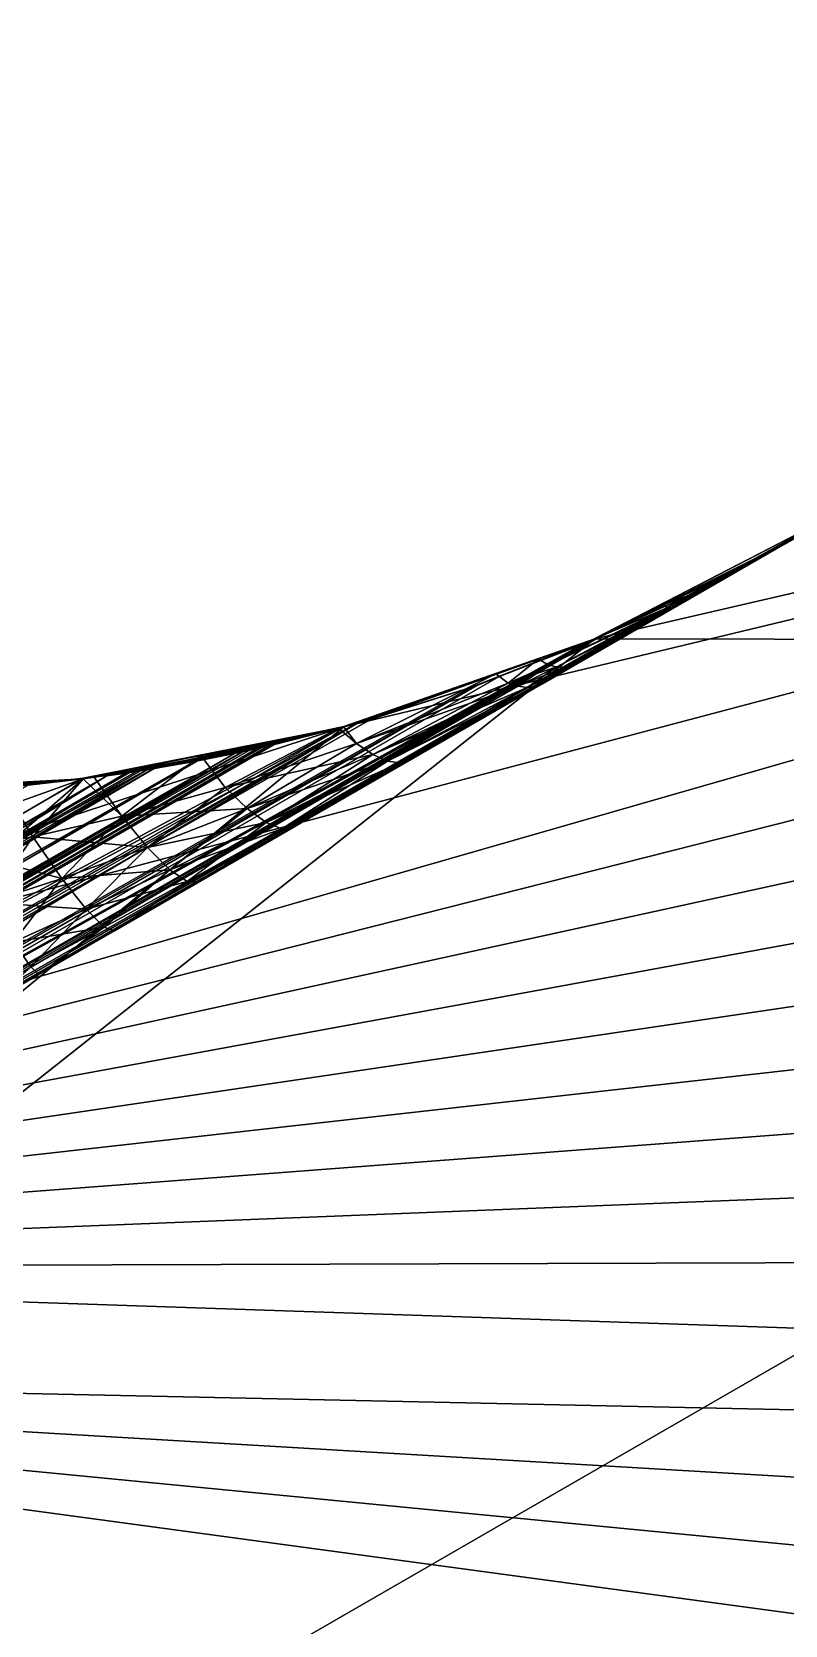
# Model space of a CAD drawing. Header units: metres. Extents: x -44.6 to 35.4, y -44.1 to 26.9.
# Drawn here: x -4.316 to -2.72, y 10.443 to 13.821 of the extents above; entities that cross this region are included whole.
import ezdxf

# ---------------------------------------------------------------- set-up
doc = ezdxf.new("R2010")
doc.units = ezdxf.units.M

msp = doc.modelspace()

# ---------------------------------------------------------------- linework, layer by layer
for points in [[(-3.654488, 12.347116, 123.214554), (-6.478465, 11.4214, 123.214554), (3.620629, 14.095225, 123.214554)], [(3.620629, 14.095225, 123.214554), (-6.478465, 11.4214, 123.214554), (-6.451591, 11.199994, 123.214554)], [(-6.451591, 11.199994, 123.214554), (4.546967, 13.988694, 123.214554), (3.620629, 14.095225, 123.214554)], [(3.620629, 14.095225, 123.214554), (-3.122755, 12.533741, 123.214554), (-3.654488, 12.347116, 123.214554)], [(-2.622526, 12.793239, 123.214554), (-3.122755, 12.533741, 123.214554), (3.620629, 14.095225, 123.214554)], [(5.461629, 13.807467, 123.214554), (4.546967, 13.988694, 123.214554), (-6.451591, 11.199994, 123.214554)], [(-22.577843, -0.467835, 108.3573), (-22.580578, -0.463096, 108.214554), (5.438054, 13.813114, 108.214554)], [(5.438054, 13.813114, 108.214554), (-22.580578, -0.463096, 108.214554), (-22.560772, -0.497401, 107.181145)], [(-22.560772, -0.497401, 109.247971), (-22.577843, -0.467835, 108.3573), (5.438054, 13.813114, 108.214554)], [(-22.560772, -0.497401, 107.181145), (5.443946, 13.811707, 107.909195), (5.438054, 13.813114, 108.214554)], [(5.438054, 13.813114, 108.214554), (5.443955, 13.811706, 108.520149), (-22.560772, -0.497401, 109.247971)], [(5.461628, 13.807467, 107.603607), (5.443946, 13.811707, 107.909195), (-22.560772, -0.497401, 107.181145)], [(-22.560772, -0.497401, 109.247971), (5.443955, 13.811706, 108.520149), (5.461628, 13.807467, 108.825508)], [(-22.560772, -0.497401, 107.181145), (5.489996, 13.800603, 107.307281), (5.461628, 13.807467, 107.603607)], [(5.461628, 13.807467, 108.825508), (5.489996, 13.800603, 109.121834), (-22.560772, -0.497401, 109.247971)], [(-22.501471, -0.600114, 110.275322), (-22.560772, -0.497401, 109.247971), (5.489996, 13.800603, 109.121834)], [(5.489996, 13.800603, 107.307281), (-22.560772, -0.497401, 107.181145), (-22.501471, -0.600114, 106.153793)], [(-22.501471, -0.600114, 106.153793), (5.554471, 13.784718, 106.854912), (5.489996, 13.800603, 107.307281)], [(5.489996, 13.800603, 109.121834), (5.554235, 13.784776, 109.572815), (-22.501471, -0.600114, 110.275322)], [(5.554235, 13.784776, 109.572815), (5.643419, 13.762151, 110.022881), (-22.501471, -0.600114, 110.275322)], [(-22.501471, -0.600114, 106.153793), (5.643419, 13.762151, 106.406235), (5.554471, 13.784718, 106.854912)], [(-6.451591, 11.199994, 123.214554), (6.358602, 13.552733, 123.214554), (5.461629, 13.807467, 123.214554)], [(-22.403023, -0.770632, 111.290581), (-22.501471, -0.600114, 110.275322), (5.643419, 13.762151, 110.022881)], [(5.643419, 13.762151, 106.406235), (-22.501471, -0.600114, 106.153793), (-22.403023, -0.770632, 105.138535)], [(-22.403023, -0.770632, 105.138535), (5.756793, 13.732289, 105.957855), (5.643419, 13.762151, 106.406235)], [(5.643419, 13.762151, 110.022881), (5.756929, 13.732252, 110.471748), (-22.403023, -0.770632, 111.290581)], [(-22.403023, -0.770632, 105.138535), (5.891508, 13.695191, 105.517509), (5.756793, 13.732289, 105.957855)], [(5.756929, 13.732252, 110.471748), (5.891508, 13.695191, 110.911598), (-22.403023, -0.770632, 111.290581)], [(0.918845, 10.932149, 104.713608), (5.891508, 13.695191, 105.517509), (-22.403023, -0.770632, 105.138535)], [(-22.266003, -1.007955, 112.287781), (-22.403023, -0.770632, 111.290581), (5.891508, 13.695191, 110.911598)], [(5.891508, 13.695191, 110.911598), (6.048522, 13.649718, 111.350967), (-22.266003, -1.007955, 112.287781)], [(6.048522, 13.649718, 111.350967), (6.224067, 13.595994, 111.782181), (-22.266003, -1.007955, 112.287781)], [(-22.091219, -1.31069, 113.261086), (-22.266003, -1.007955, 112.287781), (6.224067, 13.595994, 111.782181)], [(6.224067, 13.595994, 111.782181), (6.358602, 13.552733, 112.082466), (-22.091219, -1.31069, 113.261086)], [(6.358602, 13.552733, 112.082466), (6.628825, 13.460273, 112.629128), (-22.091219, -1.31069, 113.261086)], [(7.231989, 13.226169, 123.214554), (6.358602, 13.552733, 123.214554), (-6.451591, 11.199994, 123.214554)], [(-9.710501, 4.632643, 113.839844), (-22.091219, -1.31069, 113.261086), (6.628825, 13.460273, 112.629128)], [(6.628825, 13.460273, 112.629128), (-9.495172, 4.737012, 113.846657), (-9.710501, 4.632643, 113.839844)], [(-9.190594, 4.875366, 113.873047), (-9.495172, 4.737012, 113.846657), (6.628825, 13.460273, 112.629128)], [(6.628825, 13.460273, 112.629128), (6.854918, 13.377084, 113.043434), (-9.190594, 4.875366, 113.873047)], [(6.854918, 13.377084, 113.043434), (7.092645, 13.283742, 113.44735), (-9.190594, 4.875366, 113.873047)], [(-8.905066, 4.995535, 113.914627), (-9.190594, 4.875366, 113.873047), (7.092645, 13.283742, 113.44735)], [(7.092645, 13.283742, 113.44735), (-8.619575, 5.106784, 113.971428), (-8.905066, 4.995535, 113.914627)], [(7.092645, 13.283742, 113.44735), (-8.168309, 5.265124, 114.089554), (-8.619575, 5.106784, 113.971428)], [(-7.716433, 5.402987, 114.238724), (-8.168309, 5.265124, 114.089554), (7.092645, 13.283742, 113.44735)], [(-7.250925, 5.524166, 114.42009), (-7.716433, 5.402987, 114.238724), (7.092645, 13.283742, 113.44735)], [(-6.791915, 5.623598, 114.62207), (-7.250925, 5.524166, 114.42009), (7.092645, 13.283742, 113.44735)], [(-6.703383, 5.640531, 114.66333), (-6.791915, 5.623598, 114.62207), (7.092645, 13.283742, 113.44735)], [(7.092645, 13.283742, 113.44735), (7.231989, 13.226169, 113.671738), (-6.703383, 5.640531, 114.66333)], [(7.231989, 13.226169, 113.671738), (7.602444, 13.06252, 114.232147), (-6.703383, 5.640531, 114.66333)], [(8.076049, 12.829919, 123.214554), (7.231989, 13.226169, 123.214554), (-6.451591, 11.199994, 123.214554)], [(-6.276425, 5.712171, 114.871368), (-6.703383, 5.640531, 114.66333), (7.602444, 13.06252, 114.232147)], [(7.602444, 13.06252, 114.232147), (-5.852337, 5.767108, 115.090851), (-6.276425, 5.712171, 114.871368)], [(-5.225639, 5.819172, 115.433479), (-5.852337, 5.767108, 115.090851), (7.602444, 13.06252, 114.232147)], [(7.602444, 13.06252, 114.232147), (7.836536, 12.950921, 114.563606), (-5.225639, 5.819172, 115.433479)], [(-5.225639, 5.819172, 115.433479), (7.836536, 12.950921, 114.563606), (8.075631, 12.829102, 114.884949)], [(-6.451591, 11.199994, 123.214554), (8.885232, 12.36659, 123.214554), (8.076049, 12.829919, 123.214554)], [(8.075631, 12.829102, 114.884949), (8.145754, 12.793374, 114.979195), (-5.225639, 5.819172, 115.433479)], [(-4.904118, 5.832539, 115.615776), (-5.225639, 5.819172, 115.433479), (8.145754, 12.793374, 114.979195)], [(8.145754, 12.793374, 114.979195), (-4.434958, 5.835897, 115.887573), (-4.904118, 5.832539, 115.615776)], [(-3.970528, 5.820017, 116.161545), (-4.434958, 5.835897, 115.887573), (8.145754, 12.793374, 114.979195)], [(8.145754, 12.793374, 114.979195), (8.425641, 12.640406, 115.336464), (-3.970528, 5.820017, 116.161545)], [(-2.622527, 12.793241, 91.214554), (-3.122756, 12.533743, 91.214554), (-3.123095, 12.534484, 95.985245)], [(-3.123095, 12.534484, 95.985245), (-2.933739, 12.621366, 96.087898), (-2.622527, 12.793241, 91.214554)], [(-0.078914, 12.528251, 91.214554), (-3.122756, 12.533743, 91.214554), (-2.622527, 12.793241, 91.214554)], [(-2.710004, 12.741239, 120.214554), (-3.122755, 12.533741, 123.214554), (-2.622526, 12.793239, 123.214554)], [(-2.622527, 12.793241, 91.214554), (-2.933739, 12.621366, 96.087898), (-2.815308, 12.684605, 96.154884)], [(-2.699131, 12.747702, 115.214554), (-2.622526, 12.79324, 115.214554), (-2.921369, 12.627523, 96.334343)], [(-2.71981, 12.735597, 96.220215), (-2.921369, 12.627523, 96.334343), (-2.622526, 12.79324, 115.214554)], [(-2.815308, 12.684605, 96.154884), (-2.71981, 12.735597, 96.2089), (-2.622527, 12.793241, 91.214554)], [(-2.719589, 12.735705, 115.218742), (-3.761832, 12.133965, 119.811043), (-3.514786, 12.276597, 119.888123)], [(-3.761832, 12.133965, 119.811043), (-2.719589, 12.735705, 115.218742), (-2.93911, 12.608964, 115.313972)], [(-2.719589, 12.735705, 115.218742), (-3.514786, 12.276597, 119.888123), (-3.234023, 12.438696, 119.992691)], [(-2.719589, 12.735705, 115.218742), (-3.234023, 12.438696, 119.992691), (-3.159522, 12.481709, 120.02269)], [(-2.719589, 12.735705, 115.218742), (-3.159522, 12.481709, 120.02269), (-2.93911, 12.608964, 120.115135)], [(-3.122755, 12.533741, 123.214554), (-2.710004, 12.741239, 120.214554), (-2.721287, 12.735566, 120.214554)], [(-2.721287, 12.735566, 120.214554), (-2.979501, 12.605758, 120.214554), (-3.122755, 12.533741, 123.214554)], [(-2.721287, 12.735566, 115.214554), (-2.979501, 12.605758, 115.214554), (-2.968414, 12.600466, 115.234222)], [(-2.968414, 12.600465, 120.194893), (-2.979501, 12.605758, 120.214554), (-2.721287, 12.735566, 120.214554)], [(-2.921369, 12.627523, 96.334343), (-2.979501, 12.605758, 115.214554), (-2.721287, 12.735566, 115.214554)], [(-2.968414, 12.600466, 115.234222), (-2.7208, 12.73538, 115.215485), (-2.721287, 12.735566, 115.214554)], [(-2.721287, 12.735566, 120.214554), (-2.7208, 12.73538, 120.213623), (-2.968414, 12.600465, 120.194893)], [(-2.719863, 12.735548, 115.217903), (-2.720138, 12.735392, 115.217064), (-2.952899, 12.603112, 115.273949)], [(-2.952899, 12.603112, 115.273949), (-2.945782, 12.605639, 115.293945), (-2.719863, 12.735548, 115.217903)], [(-2.719863, 12.735548, 115.217903), (-2.945782, 12.605639, 115.293945), (-2.93911, 12.608964, 115.313972)], [(-2.720138, 12.735392, 120.212044), (-2.719863, 12.735547, 120.211212), (-2.945782, 12.605639, 120.13517)], [(-2.93911, 12.608964, 120.115135), (-2.945782, 12.605639, 120.13517), (-2.719863, 12.735547, 120.211212)], [(-2.93911, 12.608964, 115.313972), (-2.719589, 12.735705, 115.218742), (-2.719863, 12.735548, 115.217903)], [(-2.719589, 12.735705, 115.218742), (-2.93911, 12.608964, 120.115135), (-2.719589, 12.735704, 120.210373)], [(-2.719863, 12.735547, 120.211212), (-2.719589, 12.735704, 120.210373), (-2.93911, 12.608964, 120.115135)], [(-2.921369, 12.627523, 96.334343), (-2.710004, 12.741239, 115.214554), (-2.699131, 12.747702, 115.214554)], [(-2.921369, 12.627523, 96.334343), (-2.721287, 12.735566, 115.214554), (-2.710004, 12.741239, 115.214554)], [(-2.815308, 12.684605, 96.154884), (-2.921369, 12.627523, 96.334343), (-2.71981, 12.735597, 96.220215)], [(-2.71981, 12.735597, 96.220215), (-2.71981, 12.735597, 96.2089), (-2.815308, 12.684605, 96.154884)], [(-2.721287, 12.735566, 115.214554), (-2.7208, 12.73538, 115.215485), (-2.710004, 12.741239, 115.214554)], [(-2.7208, 12.73538, 120.213623), (-2.721287, 12.735566, 120.214554), (-2.710004, 12.741239, 120.214554)], [(-2.7208, 12.73538, 115.215485), (-2.720414, 12.735237, 115.216232), (-2.710004, 12.741239, 115.214554)], [(-2.720414, 12.735237, 120.212883), (-2.7208, 12.73538, 120.213623), (-2.710004, 12.741239, 120.214554)], [(-2.720414, 12.735237, 115.216232), (-2.720138, 12.735392, 115.217064), (-2.710004, 12.741239, 115.214554)], [(-2.720138, 12.735392, 120.212044), (-2.720414, 12.735237, 120.212883), (-2.710004, 12.741239, 120.214554)], [(-2.720138, 12.735392, 115.217064), (-2.719863, 12.735548, 115.217903), (-2.710004, 12.741239, 115.214554)], [(-2.719863, 12.735547, 120.211212), (-2.720138, 12.735392, 120.212044), (-2.710004, 12.741239, 120.214554)], [(-2.719863, 12.735548, 115.217903), (-2.719589, 12.735705, 115.218742), (-2.710004, 12.741239, 115.214554)], [(-2.719589, 12.735704, 120.210373), (-2.719863, 12.735547, 120.211212), (-2.710004, 12.741239, 120.214554)], [(-2.720414, 12.735237, 115.216232), (-2.7208, 12.73538, 115.215485), (-2.968414, 12.600466, 115.234222)], [(-2.960448, 12.601386, 120.175079), (-2.968414, 12.600465, 120.194893), (-2.7208, 12.73538, 120.213623)], [(-2.968414, 12.600466, 115.234222), (-2.960448, 12.601386, 115.254028), (-2.720414, 12.735237, 115.216232)], [(-2.720138, 12.735392, 115.217064), (-2.720414, 12.735237, 115.216232), (-2.960448, 12.601386, 115.254028)], [(-2.960448, 12.601386, 115.254028), (-2.952899, 12.603112, 115.273949), (-2.720138, 12.735392, 115.217064)], [(-2.7208, 12.73538, 120.213623), (-2.720414, 12.735237, 120.212883), (-2.960448, 12.601386, 120.175079)], [(-2.952899, 12.603111, 120.155159), (-2.960448, 12.601386, 120.175079), (-2.720414, 12.735237, 120.212883)], [(-2.720414, 12.735237, 120.212883), (-2.720138, 12.735392, 120.212044), (-2.952899, 12.603111, 120.155159)], [(-2.945782, 12.605639, 120.13517), (-2.952899, 12.603111, 120.155159), (-2.720138, 12.735392, 120.212044)], [(-6.689954, 10.443415, 96.214554), (-2.815308, 12.684605, 96.154884), (-23.331472, 0.837491, 96.15477)], [(-23.331472, 0.837491, 96.15477), (-2.815308, 12.684605, 96.154884), (-2.933739, 12.621366, 96.087898)], [(-2.815308, 12.684605, 96.154884), (-6.689954, 10.443415, 96.214554), (-6.686308, 10.445532, 96.219269)], [(-6.686308, 10.445532, 96.219269), (-6.656795, 10.463648, 96.257973), (-2.815308, 12.684605, 96.154884)], [(-6.656795, 10.463648, 96.257973), (-6.566012, 10.531681, 96.384056), (-2.815308, 12.684605, 96.154884)], [(-3.105489, 12.542645, 96.434296), (-2.815308, 12.684605, 96.154884), (-6.566012, 10.531681, 96.384056)], [(-3.105489, 12.542645, 96.434296), (-2.921369, 12.627523, 96.334343), (-2.815308, 12.684605, 96.154884)], [(8.425641, 12.640406, 115.336464), (8.71101, 12.473809, 115.684547), (-3.970528, 5.820017, 116.161545)], [(-23.359444, 0.885937, 95.879707), (-2.933739, 12.621366, 96.087898), (-3.123095, 12.534484, 95.985245)], [(-2.933739, 12.621366, 96.087898), (-23.359444, 0.885937, 95.879707), (-23.331472, 0.837491, 96.15477)], [(-2.93911, 12.608964, 115.313972), (-3.159522, 12.481709, 115.406425), (-3.761832, 12.133965, 119.811043)], [(-2.960448, 12.601386, 115.254028), (-2.968414, 12.600466, 115.234222), (-3.220873, 12.478438, 115.251289)], [(-3.220873, 12.478438, 115.251289), (-3.203252, 12.474621, 115.289108), (-2.960448, 12.601386, 115.254028)], [(-3.122755, 12.533741, 115.214554), (-3.220873, 12.478438, 115.251289), (-2.968414, 12.600466, 115.234222)], [(-2.968414, 12.600465, 120.194893), (-3.220873, 12.478438, 120.177826), (-3.122755, 12.533741, 120.214554)], [(-3.203251, 12.474621, 120.140007), (-3.220873, 12.478438, 120.177826), (-2.968414, 12.600465, 120.194893)], [(-2.952899, 12.603112, 115.273949), (-2.960448, 12.601386, 115.254028), (-3.203252, 12.474621, 115.289108)], [(-3.203252, 12.474621, 115.289108), (-3.187079, 12.473894, 115.327751), (-2.952899, 12.603112, 115.273949)], [(-2.968414, 12.600465, 120.194893), (-2.960448, 12.601386, 120.175079), (-3.203251, 12.474621, 120.140007)], [(-3.187079, 12.473893, 120.101357), (-3.203251, 12.474621, 120.140007), (-2.960448, 12.601386, 120.175079)], [(-2.945782, 12.605639, 115.293945), (-2.952899, 12.603112, 115.273949), (-3.187079, 12.473894, 115.327751)], [(-3.187079, 12.473894, 115.327751), (-3.172468, 12.476262, 115.366951), (-2.945782, 12.605639, 115.293945)], [(-2.960448, 12.601386, 120.175079), (-2.952899, 12.603111, 120.155159), (-3.187079, 12.473893, 120.101357)], [(-3.172468, 12.476262, 120.062164), (-3.187079, 12.473893, 120.101357), (-2.952899, 12.603111, 120.155159)], [(-2.945782, 12.605639, 115.293945), (-3.172468, 12.476262, 115.366951), (-3.159522, 12.481709, 115.406425)], [(-2.952899, 12.603111, 120.155159), (-2.945782, 12.605639, 120.13517), (-3.172468, 12.476262, 120.062164)], [(-3.159522, 12.481709, 120.02269), (-3.172468, 12.476262, 120.062164), (-2.945782, 12.605639, 120.13517)], [(-3.159522, 12.481709, 115.406425), (-2.93911, 12.608964, 115.313972), (-2.945782, 12.605639, 115.293945)], [(-2.945782, 12.605639, 120.13517), (-2.93911, 12.608964, 120.115135), (-3.159522, 12.481709, 120.02269)], [(-2.979501, 12.605758, 115.214554), (-3.105489, 12.542645, 96.434296), (-3.123113, 12.53452, 96.443863)], [(-3.123113, 12.53452, 96.443863), (-3.122755, 12.533741, 115.214554), (-2.979501, 12.605758, 115.214554)], [(-2.968414, 12.600466, 115.234222), (-2.979501, 12.605758, 115.214554), (-3.122755, 12.533741, 115.214554)], [(-3.122755, 12.533741, 120.214554), (-2.979501, 12.605758, 120.214554), (-2.968414, 12.600465, 120.194893)], [(-2.979501, 12.605758, 120.214554), (-3.122755, 12.533741, 120.214554), (-3.122755, 12.533741, 123.214554)], [(-2.979501, 12.605758, 115.214554), (-2.921369, 12.627523, 96.334343), (-3.105489, 12.542645, 96.434296)], [(-3.123095, 12.534484, 95.985245), (-3.151552, 12.521427, 95.969818), (-23.359444, 0.885937, 95.879707)], [(-11.337244, 6.028249, 91.214554), (-3.654489, 12.347118, 91.214554), (-3.122756, 12.533743, 91.214554)], [(-3.122756, 12.533743, 91.214554), (-0.078914, 12.528251, 91.214554), (-11.337244, 6.028249, 91.214554)], [(-6.566012, 10.531681, 96.384056), (-6.533426, 10.564258, 96.43409), (-3.105489, 12.542645, 96.434296)], [(-3.105489, 12.542645, 96.434296), (-6.533426, 10.564258, 96.43409), (-6.497717, 10.599957, 96.488922)], [(-6.497717, 10.599957, 96.488922), (-6.485557, 10.612113, 96.507591), (-3.105489, 12.542645, 96.434296)], [(-6.485557, 10.612113, 96.507591), (-6.415042, 10.706708, 96.630394), (-3.105489, 12.542645, 96.434296)], [(-3.123113, 12.53452, 96.443863), (-3.105489, 12.542645, 96.434296), (-6.415042, 10.706708, 96.630394)], [(-6.415042, 10.706708, 96.630394), (-3.151105, 12.521616, 96.459053), (-3.123113, 12.53452, 96.443863)], [(-3.122756, 12.533743, 91.214554), (-3.654489, 12.347118, 91.214554), (-3.654814, 12.348375, 95.720459)], [(-3.654814, 12.348375, 95.720459), (-3.598193, 12.362963, 95.746132), (-3.122756, 12.533743, 91.214554)], [(-3.654488, 12.347116, 123.214554), (-3.122755, 12.533741, 123.214554), (-3.332508, 12.460123, 120.214554)], [(-3.242111, 12.491851, 115.214554), (-3.122755, 12.533741, 115.214554), (-3.62598, 12.355031, 96.695999)], [(-3.386172, 12.430759, 96.580086), (-3.62598, 12.355031, 96.695999), (-3.122755, 12.533741, 115.214554)], [(-3.122756, 12.533743, 91.214554), (-3.598193, 12.362963, 95.746132), (-3.373075, 12.435379, 95.855583)], [(-3.151105, 12.521616, 96.459053), (-3.386172, 12.430759, 96.580086), (-3.122755, 12.533741, 115.214554)], [(-3.122756, 12.533743, 91.214554), (-3.373075, 12.435379, 95.855583), (-3.325567, 12.453833, 95.880081)], [(-3.122755, 12.533741, 123.214554), (-3.242111, 12.49185, 120.214554), (-3.332508, 12.460123, 120.214554)], [(-3.325567, 12.453833, 95.880081), (-3.151552, 12.521427, 95.969818), (-3.122756, 12.533743, 91.214554)], [(-3.122755, 12.533741, 115.214554), (-3.242111, 12.491851, 115.214554), (-3.220873, 12.478438, 115.251289)], [(-3.220873, 12.478438, 120.177826), (-3.242111, 12.49185, 120.214554), (-3.122755, 12.533741, 120.214554)], [(-3.122755, 12.533741, 123.214554), (-3.122755, 12.533741, 120.214554), (-3.242111, 12.49185, 120.214554)], [(-3.151552, 12.521427, 95.969818), (-3.123095, 12.534484, 95.985245), (-3.122756, 12.533743, 91.214554)], [(-3.122755, 12.533741, 115.214554), (-3.123113, 12.53452, 96.443863), (-3.151105, 12.521616, 96.459053)], [(-3.151552, 12.521427, 95.969818), (-3.325567, 12.453833, 95.880081), (-23.359444, 0.885937, 95.879707)], [(-11.337244, 6.028249, 91.214554), (-0.078914, 12.528251, 91.214554), (0.921086, 10.7962, 93.214554)], [(-3.386172, 12.430759, 96.580086), (-3.151105, 12.521616, 96.459053), (-6.415042, 10.706708, 96.630394)], [(-3.953734, 5.819443, 116.171448), (-3.970528, 5.820017, 116.161545), (8.71101, 12.473809, 115.684547)], [(8.71101, 12.473809, 115.684547), (-3.479259, 5.783406, 116.454399), (-3.953734, 5.819443, 116.171448)], [(-3.761832, 12.133965, 119.811043), (-3.159522, 12.481709, 115.406425), (-3.234023, 12.438696, 115.436417)], [(-3.62598, 12.355031, 96.695999), (-3.332508, 12.460124, 115.214554), (-3.242111, 12.491851, 115.214554)], [(-3.008138, 5.724267, 116.736641), (-3.479259, 5.783406, 116.454399), (8.71101, 12.473809, 115.684547)], [(-3.242111, 12.491851, 115.214554), (-3.332508, 12.460124, 115.214554), (-3.306525, 12.440357, 115.256332)], [(-3.306525, 12.440357, 120.172775), (-3.332508, 12.460123, 120.214554), (-3.242111, 12.49185, 120.214554)], [(-3.306525, 12.440357, 115.256332), (-3.220873, 12.478438, 115.251289), (-3.242111, 12.491851, 115.214554)], [(-3.242111, 12.49185, 120.214554), (-3.220873, 12.478438, 120.177826), (-3.306525, 12.440357, 120.172775)], [(-3.203252, 12.474621, 115.289108), (-3.220873, 12.478438, 115.251289), (-3.306525, 12.440357, 115.256332)], [(-3.28538, 12.433662, 120.12928), (-3.306525, 12.440357, 120.172775), (-3.220873, 12.478438, 120.177826)], [(-3.306525, 12.440357, 115.256332), (-3.28538, 12.433662, 115.299835), (-3.203252, 12.474621, 115.289108)], [(-3.220873, 12.478438, 120.177826), (-3.203251, 12.474621, 120.140007), (-3.28538, 12.433662, 120.12928)], [(-3.187079, 12.473894, 115.327751), (-3.203252, 12.474621, 115.289108), (-3.28538, 12.433662, 115.299835)], [(-3.266129, 12.431145, 120.08448), (-3.28538, 12.433662, 120.12928), (-3.203251, 12.474621, 120.140007)], [(-3.28538, 12.433662, 115.299835), (-3.266129, 12.431145, 115.344635), (-3.187079, 12.473894, 115.327751)], [(-3.172468, 12.476262, 115.366951), (-3.187079, 12.473894, 115.327751), (-3.266129, 12.431145, 115.344635)], [(-3.266129, 12.431145, 115.344635), (-3.248955, 12.432828, 115.390305), (-3.172468, 12.476262, 115.366951)], [(-3.203251, 12.474621, 120.140007), (-3.187079, 12.473893, 120.101357), (-3.266129, 12.431145, 120.08448)], [(-3.248955, 12.432828, 120.038811), (-3.266129, 12.431145, 120.08448), (-3.187079, 12.473893, 120.101357)], [(-3.172468, 12.476262, 115.366951), (-3.248955, 12.432828, 115.390305), (-3.234023, 12.438696, 115.436417)], [(-3.187079, 12.473893, 120.101357), (-3.172468, 12.476262, 120.062164), (-3.248955, 12.432828, 120.038811)], [(-3.234023, 12.438696, 119.992691), (-3.248955, 12.432828, 120.038811), (-3.172468, 12.476262, 120.062164)], [(-3.234023, 12.438696, 115.436417), (-3.159522, 12.481709, 115.406425), (-3.172468, 12.476262, 115.366951)], [(-3.172468, 12.476262, 120.062164), (-3.159522, 12.481709, 120.02269), (-3.234023, 12.438696, 119.992691)], [(-2.831735, 5.702124, 116.842323), (-3.008138, 5.724267, 116.736641), (8.71101, 12.473809, 115.684547)], [(8.71101, 12.473809, 115.684547), (8.885232, 12.36659, 115.889771), (-2.831735, 5.702124, 116.842323)], [(-23.424532, 0.998675, 95.631027), (-3.373075, 12.435379, 95.855583), (-3.598193, 12.362963, 95.746132)], [(-3.373075, 12.435379, 95.855583), (-23.424532, 0.998675, 95.631027), (-23.359444, 0.885937, 95.879707)], [(-23.359444, 0.885937, 95.879707), (-3.325567, 12.453833, 95.880081), (-3.373075, 12.435379, 95.855583)], [(-3.234023, 12.438696, 115.436417), (-3.96247, 12.018126, 119.762184), (-3.761832, 12.133965, 119.811043)], [(-3.96247, 12.018126, 119.762184), (-3.234023, 12.438696, 115.436417), (-3.514786, 12.276598, 115.540993)], [(-3.332508, 12.460124, 115.214554), (-3.654488, 12.347117, 115.214554), (-3.628102, 12.311859, 115.270599)], [(-3.628092, 12.354507, 96.696945), (-3.654488, 12.347117, 115.214554), (-3.332508, 12.460124, 115.214554)], [(-3.628102, 12.311858, 120.158508), (-3.654488, 12.347116, 120.214554), (-3.332508, 12.460123, 120.214554)], [(-3.332508, 12.460123, 120.214554), (-3.654488, 12.347116, 120.214554), (-3.654488, 12.347116, 123.214554)], [(-3.628102, 12.311859, 115.270599), (-3.306525, 12.440357, 115.256332), (-3.332508, 12.460124, 115.214554)], [(-3.332508, 12.460123, 120.214554), (-3.306525, 12.440357, 120.172775), (-3.628102, 12.311858, 120.158508)], [(-3.28538, 12.433662, 115.299835), (-3.306525, 12.440357, 115.256332), (-3.628102, 12.311859, 115.270599)], [(-3.593339, 12.28863, 120.096405), (-3.628102, 12.311858, 120.158508), (-3.306525, 12.440357, 120.172775)], [(-3.628102, 12.311859, 115.270599), (-3.593339, 12.28863, 115.33271), (-3.28538, 12.433662, 115.299835)], [(-3.332508, 12.460124, 115.214554), (-3.62598, 12.355031, 96.695999), (-3.628092, 12.354507, 96.696945)], [(-3.306525, 12.440357, 120.172775), (-3.28538, 12.433662, 120.12928), (-3.593339, 12.28863, 120.096405)], [(-3.266129, 12.431145, 115.344635), (-3.28538, 12.433662, 115.299835), (-3.593339, 12.28863, 115.33271)], [(-3.56242, 12.274841, 120.029625), (-3.593339, 12.28863, 120.096405), (-3.28538, 12.433662, 120.12928)], [(-3.28538, 12.433662, 120.12928), (-3.266129, 12.431145, 120.08448), (-3.56242, 12.274841, 120.029625)], [(-3.248955, 12.432828, 115.390305), (-3.266129, 12.431145, 115.344635), (-3.56242, 12.274841, 115.39949)], [(-3.56242, 12.274841, 115.39949), (-3.536039, 12.2708, 115.469437), (-3.248955, 12.432828, 115.390305)], [(-3.248955, 12.432828, 115.390305), (-3.536039, 12.2708, 115.469437), (-3.514786, 12.276598, 115.540993)], [(-3.266129, 12.431145, 120.08448), (-3.248955, 12.432828, 120.038811), (-3.536039, 12.2708, 119.959679)], [(-3.514786, 12.276597, 119.888123), (-3.536039, 12.2708, 119.959679), (-3.248955, 12.432828, 120.038811)], [(-3.514786, 12.276598, 115.540993), (-3.234023, 12.438696, 115.436417), (-3.248955, 12.432828, 115.390305)], [(-3.248955, 12.432828, 120.038811), (-3.234023, 12.438696, 119.992691), (-3.514786, 12.276597, 119.888123)], [(-3.62598, 12.355031, 96.695999), (-3.386172, 12.430759, 96.580086), (-6.415042, 10.706708, 96.630394)], [(-3.593339, 12.28863, 115.33271), (-3.56242, 12.274841, 115.39949), (-3.266129, 12.431145, 115.344635)], [(-3.536039, 12.2708, 119.959679), (-3.56242, 12.274841, 120.029625), (-3.266129, 12.431145, 120.08448)], [(9.654219, 11.839229, 123.214554), (8.885232, 12.36659, 123.214554), (-6.451591, 11.199994, 123.214554)], [(8.885232, 12.36659, 115.889771), (9.287633, 12.10208, 116.344604), (-2.831735, 5.702124, 116.842323)], [(-23.424532, 0.998675, 95.631027), (-3.598193, 12.362963, 95.746132), (-3.654814, 12.348375, 95.720459)], [(-3.654814, 12.348375, 95.720459), (-3.826857, 12.304053, 95.642464), (-23.424532, 0.998675, 95.631027)], [(-11.337244, 6.028249, 91.214554), (-4.207172, 12.237073, 91.214554), (-3.654489, 12.347118, 91.214554)], [(-3.654488, 12.347116, 123.214554), (-4.207171, 12.237071, 123.214554), (-6.478465, 11.4214, 123.214554)], [(-3.628092, 12.354507, 96.696945), (-3.62598, 12.355031, 96.695999), (-6.415042, 10.706708, 96.630394)], [(-6.415042, 10.706708, 96.630394), (-6.383008, 10.76574, 96.696121), (-3.628092, 12.354507, 96.696945)], [(-3.628092, 12.354507, 96.696945), (-6.383008, 10.76574, 96.696121), (-6.361982, 10.804486, 96.739258)], [(-3.628092, 12.354507, 96.696945), (-6.361982, 10.804486, 96.739258), (-6.361149, 10.806719, 96.741402)], [(-6.361149, 10.806719, 96.741402), (-6.322649, 10.909863, 96.840714), (-3.628092, 12.354507, 96.696945)], [(-3.654687, 12.347914, 96.708855), (-3.628092, 12.354507, 96.696945), (-6.322649, 10.909863, 96.840714)], [(-6.322649, 10.909863, 96.840714), (-3.869984, 12.29454, 96.805298), (-3.654687, 12.347914, 96.708855)], [(-3.654489, 12.347118, 91.214554), (-4.207172, 12.237073, 91.214554), (-4.207335, 12.238398, 95.489815)], [(-4.207335, 12.238398, 95.489815), (-4.11693, 12.249553, 95.523033), (-3.654489, 12.347118, 91.214554)], [(-3.666089, 12.344807, 120.214554), (-4.207171, 12.237071, 123.214554), (-3.654488, 12.347116, 123.214554)], [(-4.207171, 12.237071, 123.214554), (-3.666089, 12.344807, 120.214554), (-3.958112, 12.286662, 120.214554)], [(-3.654489, 12.347118, 91.214554), (-4.11693, 12.249553, 95.523033), (-4.059096, 12.258657, 95.545692)], [(-3.654687, 12.347914, 96.708855), (-4.108992, 12.250751, 96.989708), (-4.093299, 12.253168, 97.028671)], [(-4.108992, 12.250751, 96.989708), (-3.654687, 12.347914, 96.708855), (-3.869984, 12.29454, 96.805298)], [(-3.654687, 12.347914, 96.708855), (-4.093299, 12.253168, 97.028671), (-4.085797, 12.254346, 97.070404)], [(-3.654687, 12.347914, 96.708855), (-4.085797, 12.254346, 97.070404), (-4.056692, 12.259054, 97.515816)], [(-3.654489, 12.347118, 91.214554), (-4.059096, 12.258657, 95.545692), (-3.853174, 12.298909, 95.6315)], [(-3.654687, 12.347914, 96.708855), (-4.056692, 12.259054, 97.515816), (-3.971278, 12.274148, 98.775955)], [(-3.654687, 12.347914, 96.708855), (-3.971278, 12.274148, 98.775955), (-3.886211, 12.29109, 99.960632)], [(-3.666089, 12.344808, 115.214554), (-3.958112, 12.286662, 115.214554), (-3.905926, 12.218968, 115.275032)], [(-3.804458, 12.309191, 101.112839), (-3.958112, 12.286662, 115.214554), (-3.666089, 12.344808, 115.214554)], [(-3.905926, 12.218967, 120.154076), (-3.958112, 12.286662, 120.214554), (-3.666089, 12.344807, 120.214554)], [(-3.905926, 12.218968, 115.275032), (-3.628102, 12.311859, 115.270599), (-3.666089, 12.344808, 115.214554)], [(-3.666089, 12.344807, 120.214554), (-3.628102, 12.311858, 120.158508), (-3.905926, 12.218967, 120.154076)], [(-3.886211, 12.29109, 99.960632), (-3.801531, 12.309873, 101.069298), (-3.654687, 12.347914, 96.708855)], [(-3.853174, 12.298909, 95.6315), (-3.826857, 12.304053, 95.642464), (-3.654489, 12.347118, 91.214554)], [(-3.826857, 12.304053, 95.642464), (-3.654814, 12.348375, 95.720459), (-3.654489, 12.347118, 91.214554)], [(-3.666089, 12.344808, 115.214554), (-3.654488, 12.347117, 115.214554), (-3.804458, 12.309191, 101.112839)], [(-3.801531, 12.309873, 101.069298), (-3.804458, 12.309191, 101.112839), (-3.654488, 12.347117, 115.214554)], [(-3.654488, 12.347117, 115.214554), (-3.654687, 12.347914, 96.708855), (-3.801531, 12.309873, 101.069298)], [(-3.654488, 12.347117, 115.214554), (-3.666089, 12.344808, 115.214554), (-3.628102, 12.311859, 115.270599)], [(-3.628102, 12.311858, 120.158508), (-3.666089, 12.344807, 120.214554), (-3.654488, 12.347116, 120.214554)], [(-3.654488, 12.347116, 123.214554), (-3.654488, 12.347116, 120.214554), (-3.666089, 12.344807, 120.214554)], [(-3.628092, 12.354507, 96.696945), (-3.654687, 12.347914, 96.708855), (-3.654488, 12.347117, 115.214554)], [(-3.826857, 12.304053, 95.642464), (-3.853174, 12.298909, 95.6315), (-23.424532, 0.998675, 95.631027)], [(-23.424532, 0.998675, 95.631027), (-3.853174, 12.298909, 95.6315), (-4.059096, 12.258657, 95.545692)], [(-3.804458, 12.309191, 101.112839), (-3.801531, 12.309873, 101.069298), (-6.346642, 10.840452, 101.069298)], [(-6.339095, 10.86017, 100.503609), (-6.346642, 10.840452, 101.069298), (-3.801531, 12.309873, 101.069298)], [(-6.346642, 10.840452, 101.069298), (-3.814436, 12.306886, 101.144203), (-3.804458, 12.309191, 101.112839)], [(-6.346642, 10.840452, 101.069298), (-3.838575, 12.301418, 101.186935), (-3.814436, 12.306886, 101.144203)], [(-3.838575, 12.301418, 101.186935), (-6.346642, 10.840452, 101.069298), (-6.344038, 10.847083, 101.148567)], [(-3.869615, 12.29462, 101.224342), (-3.838575, 12.301418, 101.186935), (-6.344038, 10.847083, 101.148567)], [(-3.801531, 12.309873, 101.069298), (-3.886211, 12.29109, 99.960632), (-6.339095, 10.86017, 100.503609)], [(-4.207171, 12.237071, 115.214554), (-3.814436, 12.306886, 101.144203), (-3.838575, 12.301418, 101.186935)], [(-3.814436, 12.306886, 101.144203), (-4.207171, 12.237071, 115.214554), (-4.184792, 12.241528, 115.214554)], [(-3.838575, 12.301418, 101.186935), (-3.869615, 12.29462, 101.224342), (-4.207171, 12.237071, 115.214554)], [(-3.804458, 12.309191, 101.112839), (-4.184792, 12.241528, 115.214554), (-3.958112, 12.286662, 115.214554)], [(-4.184792, 12.241528, 115.214554), (-3.804458, 12.309191, 101.112839), (-3.814436, 12.306886, 101.144203)], [(-3.593339, 12.28863, 115.33271), (-3.628102, 12.311859, 115.270599), (-3.905926, 12.218968, 115.275032)], [(-3.85971, 12.174223, 120.08049), (-3.905926, 12.218967, 120.154076), (-3.628102, 12.311858, 120.158508)], [(-3.628102, 12.311858, 120.158508), (-3.593339, 12.28863, 120.096405), (-3.85971, 12.174223, 120.08049)], [(-6.344038, 10.847083, 101.148567), (-6.335153, 10.87114, 101.224342), (-3.869615, 12.29462, 101.224342)], [(-6.326597, 10.89689, 99.417183), (-6.339095, 10.86017, 100.503609), (-3.886211, 12.29109, 99.960632)], [(-3.869615, 12.29462, 101.224342), (-6.335153, 10.87114, 101.224342), (-6.321997, 10.912086, 101.298698)], [(-3.886211, 12.29109, 99.960632), (-3.971278, 12.274148, 98.775955), (-6.326597, 10.89689, 99.417183)], [(-6.315893, 10.934172, 98.271881), (-6.326597, 10.89689, 99.417183), (-3.971278, 12.274148, 98.775955)], [(-4.11771, 12.249436, 96.906387), (-3.869984, 12.29454, 96.805298), (-6.322649, 10.909863, 96.840714)], [(-3.96492, 12.275348, 101.302948), (-3.869615, 12.29462, 101.224342), (-6.321997, 10.912086, 101.298698)], [(-4.070609, 12.256775, 101.365356), (-3.96492, 12.275348, 101.302948), (-6.321997, 10.912086, 101.298698)], [(-3.971278, 12.274148, 98.775955), (-4.056692, 12.259054, 97.515816), (-6.315893, 10.934172, 98.271881)], [(-3.869615, 12.29462, 101.224342), (-3.96492, 12.275348, 101.302948), (-4.207171, 12.237071, 115.214554)], [(-4.207171, 12.237071, 123.214554), (-3.958112, 12.286662, 120.214554), (-4.184792, 12.241527, 120.214554)], [(-4.207171, 12.237071, 115.214554), (-3.96492, 12.275348, 101.302948), (-4.070609, 12.256775, 101.365356)], [(-3.958112, 12.286662, 115.214554), (-4.184792, 12.241528, 115.214554), (-4.12516, 12.157753, 115.271584)], [(-4.12516, 12.157753, 120.157532), (-4.184792, 12.241527, 120.214554), (-3.958112, 12.286662, 120.214554)], [(-4.12516, 12.157753, 115.271584), (-3.905926, 12.218968, 115.275032), (-3.958112, 12.286662, 115.214554)], [(-3.958112, 12.286662, 120.214554), (-3.905926, 12.218967, 120.154076), (-4.12516, 12.157753, 120.157532)], [(-4.108992, 12.250751, 96.989708), (-3.869984, 12.29454, 96.805298), (-4.11771, 12.249436, 96.906387)], [(-3.96247, 12.018126, 119.762184), (-3.514786, 12.276598, 115.540993), (-3.761832, 12.133965, 115.618073)], [(-3.905926, 12.218968, 115.275032), (-3.85971, 12.174223, 115.348625), (-3.593339, 12.28863, 115.33271)], [(-3.56242, 12.274841, 115.39949), (-3.593339, 12.28863, 115.33271), (-3.85971, 12.174223, 115.348625)], [(-3.819306, 12.144485, 119.996605), (-3.85971, 12.174223, 120.08049), (-3.593339, 12.28863, 120.096405)], [(-3.85971, 12.174223, 115.348625), (-3.819306, 12.144485, 115.43251), (-3.56242, 12.274841, 115.39949)], [(-3.593339, 12.28863, 120.096405), (-3.56242, 12.274841, 120.029625), (-3.819306, 12.144485, 119.996605)], [(-3.536039, 12.2708, 115.469437), (-3.56242, 12.274841, 115.39949), (-3.819306, 12.144485, 115.43251)], [(-3.786259, 12.130894, 119.905632), (-3.819306, 12.144485, 119.996605), (-3.56242, 12.274841, 120.029625)], [(-3.819306, 12.144485, 115.43251), (-3.786259, 12.130894, 115.523483), (-3.536039, 12.2708, 115.469437)], [(-3.56242, 12.274841, 120.029625), (-3.536039, 12.2708, 119.959679), (-3.786259, 12.130894, 119.905632)], [(-3.536039, 12.2708, 115.469437), (-3.786259, 12.130894, 115.523483), (-3.761832, 12.133965, 115.618073)], [(-3.761832, 12.133965, 119.811043), (-3.786259, 12.130894, 119.905632), (-3.536039, 12.2708, 119.959679)], [(-3.761832, 12.133965, 115.618073), (-3.514786, 12.276598, 115.540993), (-3.536039, 12.2708, 115.469437)], [(-3.536039, 12.2708, 119.959679), (-3.514786, 12.276597, 119.888123), (-3.761832, 12.133965, 119.811043)], [(-4.059096, 12.258657, 95.545692), (-4.11693, 12.249553, 95.523033), (-23.424532, 0.998675, 95.631027)], [(-23.424532, 0.998675, 95.631027), (-4.11693, 12.249553, 95.523033), (-4.207335, 12.238398, 95.489815)], [(-4.207335, 12.238398, 95.489815), (-4.323739, 12.224035, 95.447052), (-23.424532, 0.998675, 95.631027)], [(-4.769835, 12.20579, 91.214554), (-4.207172, 12.237073, 91.214554), (-11.337244, 6.028249, 91.214554)], [(-6.478465, 11.4214, 123.214554), (-4.207171, 12.237071, 123.214554), (-4.769834, 12.205788, 123.214554)], [(-4.156947, 12.24376, 96.92141), (-4.11771, 12.249436, 96.906387), (-6.322649, 10.909863, 96.840714)], [(-6.322649, 10.909863, 96.840714), (-6.300606, 11.006117, 96.92141), (-4.156947, 12.24376, 96.92141)], [(-6.321997, 10.912086, 101.298698), (-6.308562, 10.964692, 101.365356), (-4.070609, 12.256775, 101.365356)], [(-6.307008, 10.971929, 97.070404), (-6.315893, 10.934172, 98.271881), (-4.056692, 12.259054, 97.515816)], [(-4.070609, 12.256775, 101.365356), (-6.308562, 10.964692, 101.365356), (-6.295085, 11.045771, 101.440239)], [(-4.056692, 12.259054, 97.515816), (-4.085797, 12.254346, 97.070404), (-6.307008, 10.971929, 97.070404)], [(-6.304974, 10.981939, 96.99424), (-6.307008, 10.971929, 97.070404), (-4.085797, 12.254346, 97.070404)], [(-6.304974, 10.981939, 96.99424), (-4.085797, 12.254346, 97.070404), (-4.093299, 12.253168, 97.028671)], [(-6.304974, 10.981939, 96.99424), (-4.093299, 12.253168, 97.028671), (-4.108992, 12.250751, 96.989708)], [(-6.304974, 10.981939, 96.99424), (-4.108992, 12.250751, 96.989708), (-4.156947, 12.24376, 96.92141)], [(-4.156947, 12.24376, 96.92141), (-6.300606, 11.006117, 96.92141), (-6.304974, 10.981939, 96.99424)], [(-4.207171, 12.237072, 101.427948), (-4.070609, 12.256775, 101.365356), (-6.295085, 11.045771, 101.440239)], [(-4.34709, 12.221839, 101.478546), (-4.207171, 12.237072, 101.427948), (-6.295085, 11.045771, 101.440239)], [(-4.207172, 12.237073, 91.214554), (-4.769835, 12.20579, 91.214554), (-4.769812, 12.206533, 95.314331)], [(-4.549681, 12.212319, 120.214554), (-4.769834, 12.205788, 123.214554), (-4.207171, 12.237071, 123.214554)], [(-4.769812, 12.206533, 95.314331), (-4.734493, 12.205417, 95.322433), (-4.207172, 12.237073, 91.214554)], [(-4.207172, 12.237073, 91.214554), (-4.734493, 12.205417, 95.322433), (-4.529625, 12.209411, 95.379898)], [(-4.207171, 12.237071, 115.214554), (-4.49711, 12.211011, 101.520943), (-4.650243, 12.205788, 101.552818)], [(-4.380737, 12.224528, 115.214554), (-4.207171, 12.237071, 115.214554), (-4.650243, 12.205788, 101.552818)], [(-4.207171, 12.237071, 123.214554), (-4.380737, 12.224528, 120.214554), (-4.549681, 12.212319, 120.214554)], [(-4.207172, 12.237073, 91.214554), (-4.529625, 12.209411, 95.379898), (-4.378147, 12.220171, 95.429306)], [(-4.207171, 12.237071, 115.214554), (-4.34709, 12.221839, 101.478546), (-4.49711, 12.211011, 101.520943)], [(-4.207171, 12.237071, 115.214554), (-4.380737, 12.224528, 115.214554), (-4.313577, 12.114268, 115.262344)], [(-4.313577, 12.114268, 120.166771), (-4.380737, 12.224528, 120.214554), (-4.207171, 12.237071, 120.214554)], [(-4.207171, 12.237071, 123.214554), (-4.207171, 12.237071, 120.214554), (-4.380737, 12.224528, 120.214554)], [(-4.378147, 12.220171, 95.429306), (-4.323739, 12.224035, 95.447052), (-4.207172, 12.237073, 91.214554)], [(-4.207171, 12.237071, 115.214554), (-4.207171, 12.237072, 101.427948), (-4.34709, 12.221839, 101.478546)], [(-4.323739, 12.224035, 95.447052), (-4.207335, 12.238398, 95.489815), (-4.207172, 12.237073, 91.214554)], [(-4.313577, 12.114268, 115.262344), (-4.12516, 12.157753, 115.271584), (-4.207171, 12.237071, 115.214554)], [(-4.207171, 12.237071, 120.214554), (-4.12516, 12.157753, 120.157532), (-4.313577, 12.114268, 120.166771)], [(-4.070609, 12.256775, 101.365356), (-4.207171, 12.237072, 101.427948), (-4.207171, 12.237071, 115.214554)], [(-4.12516, 12.157753, 115.271584), (-4.184792, 12.241528, 115.214554), (-4.207171, 12.237071, 115.214554)], [(-4.207171, 12.237071, 120.214554), (-4.184792, 12.241527, 120.214554), (-4.12516, 12.157753, 120.157532)], [(-4.184792, 12.241527, 120.214554), (-4.207171, 12.237071, 120.214554), (-4.207171, 12.237071, 123.214554)], [(-4.11771, 12.249436, 96.906387), (-4.156947, 12.24376, 96.92141), (-4.108992, 12.250751, 96.989708)], [(-4.476002, 12.084407, 115.248604), (-4.313577, 12.114268, 115.262344), (-4.380737, 12.224528, 115.214554)], [(-4.380737, 12.224528, 120.214554), (-4.313577, 12.114268, 120.166771), (-4.476002, 12.084407, 120.180504)], [(-3.85971, 12.174223, 115.348625), (-3.905926, 12.218968, 115.275032), (-4.12516, 12.157753, 115.271584)], [(-4.070558, 12.091382, 120.079102), (-4.12516, 12.157753, 120.157532), (-3.905926, 12.218967, 120.154076)], [(-3.905926, 12.218967, 120.154076), (-3.85971, 12.174223, 120.08049), (-4.070558, 12.091382, 120.079102)], [(-4.12516, 12.157753, 115.271584), (-4.070558, 12.091383, 115.350014), (-3.85971, 12.174223, 115.348625)], [(-3.819306, 12.144485, 115.43251), (-3.85971, 12.174223, 115.348625), (-4.070558, 12.091383, 115.350014)], [(-4.023641, 12.044494, 119.983505), (-4.070558, 12.091382, 120.079102), (-3.85971, 12.174223, 120.08049)], [(-3.85971, 12.174223, 120.08049), (-3.819306, 12.144485, 119.996605), (-4.023641, 12.044494, 119.983505)], [(-4.070558, 12.091383, 115.350014), (-4.12516, 12.157753, 115.271584), (-4.313577, 12.114268, 115.262344)], [(-4.252302, 12.026138, 120.088181), (-4.313577, 12.114268, 120.166771), (-4.12516, 12.157753, 120.157532)], [(-4.12516, 12.157753, 120.157532), (-4.070558, 12.091382, 120.079102), (-4.252302, 12.026138, 120.088181)], [(-3.761832, 12.133965, 115.618073), (-4.141011, 11.915046, 119.731628), (-3.96247, 12.018126, 119.762184)], [(-4.141011, 11.915046, 119.731628), (-3.761832, 12.133965, 115.618073), (-3.96247, 12.018126, 115.666931)], [(-4.070558, 12.091383, 115.350014), (-4.023641, 12.044494, 115.44561), (-3.819306, 12.144485, 115.43251)], [(-3.786259, 12.130894, 115.523483), (-3.819306, 12.144485, 115.43251), (-4.023641, 12.044494, 115.44561)], [(-3.986949, 12.019627, 119.875923), (-4.023641, 12.044494, 119.983505), (-3.819306, 12.144485, 119.996605)], [(-4.023641, 12.044494, 115.44561), (-3.986949, 12.019627, 115.553192), (-3.786259, 12.130894, 115.523483)], [(-3.819306, 12.144485, 119.996605), (-3.786259, 12.130894, 119.905632), (-3.986949, 12.019627, 119.875923)], [(-3.786259, 12.130894, 115.523483), (-3.986949, 12.019627, 115.553192), (-3.96247, 12.018126, 115.666931)], [(-3.96247, 12.018126, 119.762184), (-3.986949, 12.019627, 119.875923), (-3.786259, 12.130894, 119.905632)], [(-3.96247, 12.018126, 115.666931), (-3.761832, 12.133965, 115.618073), (-3.786259, 12.130894, 115.523483)], [(-3.786259, 12.130894, 119.905632), (-3.761832, 12.133965, 119.811043), (-3.96247, 12.018126, 119.762184)], [(-4.252302, 12.026138, 115.340935), (-4.313577, 12.114268, 115.262344), (-4.476002, 12.084407, 115.248604)], [(-4.409208, 11.975281, 120.105713), (-4.476002, 12.084407, 120.180504), (-4.313577, 12.114268, 120.166771)], [(-4.313577, 12.114268, 120.166771), (-4.252302, 12.026138, 120.088181), (-4.409208, 11.975281, 120.105713)], [(-4.313577, 12.114268, 115.262344), (-4.252302, 12.026138, 115.340935), (-4.070558, 12.091383, 115.350014)], [(-2.451549, 5.636853, 117.069656), (-2.831735, 5.702124, 116.842323), (9.287633, 12.10208, 116.344604)], [(-4.476002, 12.084407, 115.248604), (-4.409208, 11.975282, 115.323395), (-4.252302, 12.026138, 115.340935)], [(-4.023641, 12.044494, 115.44561), (-4.070558, 12.091383, 115.350014), (-4.252302, 12.026138, 115.340935)], [(-4.200846, 11.960797, 119.984352), (-4.252302, 12.026138, 120.088181), (-4.070558, 12.091382, 120.079102)], [(-4.070558, 12.091382, 120.079102), (-4.023641, 12.044494, 119.983505), (-4.200846, 11.960797, 119.984352)], [(-4.200846, 11.960797, 115.444763), (-4.252302, 12.026138, 115.340935), (-4.409208, 11.975282, 115.323395)], [(-4.354898, 11.890776, 119.99675), (-4.409208, 11.975281, 120.105713), (-4.252302, 12.026138, 120.088181)], [(-4.252302, 12.026138, 120.088181), (-4.200846, 11.960797, 119.984352), (-4.354898, 11.890776, 119.99675)], [(-4.252302, 12.026138, 115.340935), (-4.200846, 11.960797, 115.444763), (-4.023641, 12.044494, 115.44561)], [(-3.986949, 12.019627, 115.553192), (-4.023641, 12.044494, 115.44561), (-4.200846, 11.960797, 115.444763)], [(-4.162853, 11.922872, 119.862625), (-4.200846, 11.960797, 119.984352), (-4.023641, 12.044494, 119.983505)], [(-4.023641, 12.044494, 119.983505), (-3.986949, 12.019627, 119.875923), (-4.162853, 11.922872, 119.862625)], [(-4.200846, 11.960797, 115.444763), (-4.162853, 11.922872, 115.566483), (-3.986949, 12.019627, 115.553192)], [(-3.986949, 12.019627, 115.553192), (-4.162853, 11.922872, 115.566483), (-4.141011, 11.915047, 115.697479)], [(-4.141011, 11.915046, 119.731628), (-4.162853, 11.922872, 119.862625), (-3.986949, 12.019627, 119.875923)], [(-4.141011, 11.915047, 115.697479), (-3.96247, 12.018126, 115.666931), (-3.986949, 12.019627, 115.553192)], [(-3.986949, 12.019627, 119.875923), (-3.96247, 12.018126, 119.762184), (-4.141011, 11.915046, 119.731628)], [(-3.96247, 12.018126, 115.666931), (-4.141011, 11.915047, 115.697479), (-4.141011, 11.915046, 119.731628)], [(-4.409208, 11.975282, 115.323395), (-4.354898, 11.890776, 115.432358), (-4.200846, 11.960797, 115.444763)], [(-4.162853, 11.922872, 115.566483), (-4.200846, 11.960797, 115.444763), (-4.354898, 11.890776, 115.432358)], [(-4.317842, 11.838314, 119.86319), (-4.354898, 11.890776, 119.99675), (-4.200846, 11.960797, 119.984352)], [(-4.200846, 11.960797, 119.984352), (-4.162853, 11.922872, 119.862625), (-4.317842, 11.838314, 119.86319)], [(-4.354898, 11.890776, 115.432358), (-4.317842, 11.838314, 115.565918), (-4.162853, 11.922872, 115.566483)], [(-4.162853, 11.922872, 115.566483), (-4.317842, 11.838314, 115.565918), (-4.301296, 11.822506, 115.712341)], [(-4.301296, 11.822505, 119.716766), (-4.317842, 11.838314, 119.86319), (-4.162853, 11.922872, 119.862625)], [(-4.301296, 11.822506, 115.712341), (-4.141011, 11.915047, 115.697479), (-4.162853, 11.922872, 115.566483)], [(-4.162853, 11.922872, 119.862625), (-4.141011, 11.915046, 119.731628), (-4.301296, 11.822505, 119.716766)], [(-4.301296, 11.822505, 119.716766), (-4.141011, 11.915047, 115.697479), (-4.301296, 11.822506, 115.712341)], [(-4.301296, 11.822505, 119.716766), (-4.141011, 11.915046, 119.731628), (-4.141011, 11.915047, 115.697479)], [(-6.451591, 11.199994, 123.214554), (10.377953, 11.251301, 123.214554), (9.654219, 11.839229, 123.214554)], [(-4.387054, 11.772993, 115.714554), (-4.301296, 11.822506, 115.712341), (-4.317842, 11.838314, 115.565918)], [(-4.317842, 11.838314, 119.86319), (-4.301296, 11.822505, 119.716766), (-4.387054, 11.772993, 119.714554)], [(-4.301296, 11.822505, 119.716766), (-4.301296, 11.822506, 115.712341), (-4.387054, 11.772993, 115.714554)], [(-4.387054, 11.772993, 115.714554), (-4.387054, 11.772993, 119.714554), (-4.301296, 11.822505, 119.716766)], [(-6.451591, 11.199994, 123.214554), (11.051676, 10.606671, 123.214554), (10.377953, 11.251301, 123.214554)], [(11.051676, 10.606671, 123.214554), (-6.451591, 11.199994, 123.214554), (-6.486884, 10.979773, 123.214554)], [(16.23031, 2.314476, 123.214554), (-6.486884, 10.979773, 123.214554), (-6.581602, 10.777853, 123.214554)], [(-6.486884, 10.979773, 123.214554), (11.67096, 9.90958, 123.214554), (11.051676, 10.606671, 123.214554)], [(-6.486884, 10.979773, 123.214554), (12.73031, 8.376654, 123.214554), (12.231734, 9.164608, 123.214554)], [(12.231734, 9.164608, 123.214554), (11.67096, 9.90958, 123.214554), (-6.486884, 10.979773, 123.214554)], [(-6.486884, 10.979773, 123.214554), (16.23031, 2.314476, 123.214554), (12.73031, 8.376654, 123.214554)], [(-22.403023, -0.770632, 105.138535), (0.732176, 10.830319, 104.692131), (0.918845, 10.932149, 104.713608)], [(-0.234512, 10.284389, 104.531998), (0.732176, 10.830319, 104.692131), (-22.403023, -0.770632, 105.138535)], [(0.921086, 10.7962, 93.214554), (-10.337243, 4.296198, 93.214554), (-11.337244, 6.028249, 91.214554)], [(-10.337243, 4.296198, 93.214554), (0.921086, 10.7962, 93.214554), (-5.91883, 6.847171, 102.62075)], [(-3.953733, 5.819443, 123.214554), (-6.581602, 10.777853, 123.214554), (-6.728382, 10.609929, 123.214554)], [(-6.581602, 10.777853, 123.214554), (1.434996, 4.133979, 123.214554), (2.223463, 3.603205, 123.214554)], [(2.223463, 3.603205, 123.214554), (17.662024, -5.01509, 123.214554), (-6.581602, 10.777853, 123.214554)], [(-6.581602, 10.777853, 123.214554), (-1.154322, 5.312563, 123.214554), (-0.259685, 4.991588, 123.214554)], [(-0.259685, 4.991588, 123.214554), (0.605391, 4.59783, 123.214554), (-6.581602, 10.777853, 123.214554)], [(-6.581602, 10.777853, 123.214554), (-3.007677, 5.72791, 123.214554), (-2.07241, 5.558564, 123.214554)], [(-2.07241, 5.558564, 123.214554), (-1.154322, 5.312563, 123.214554), (-6.581602, 10.777853, 123.214554)], [(-3.953733, 5.819443, 123.214554), (-3.007677, 5.72791, 123.214554), (-6.581602, 10.777853, 123.214554)], [(0.605391, 4.59783, 123.214554), (1.434996, 4.133979, 123.214554), (-6.581602, 10.777853, 123.214554)], [(-6.581602, 10.777853, 123.214554), (17.753557, -4.069033, 123.214554), (17.766653, -3.118649, 123.214554)], [(-6.581602, 10.777853, 123.214554), (17.662024, -5.01509, 123.214554), (17.753557, -4.069033, 123.214554)], [(-6.581602, 10.777853, 123.214554), (16.671127, 1.472405, 123.214554), (16.23031, 2.314476, 123.214554)], [(-6.581602, 10.777853, 123.214554), (17.557711, -1.230851, 123.214554), (17.337101, -0.306334, 123.214554)], [(17.766653, -3.118649, 123.214554), (17.701221, -2.170429, 123.214554), (-6.581602, 10.777853, 123.214554)], [(-6.581602, 10.777853, 123.214554), (17.040899, 0.596808, 123.214554), (16.671127, 1.472405, 123.214554)], [(17.701221, -2.170429, 123.214554), (17.557711, -1.230851, 123.214554), (-6.581602, 10.777853, 123.214554)], [(17.337101, -0.306334, 123.214554), (17.040899, 0.596808, 123.214554), (-6.581602, 10.777853, 123.214554)], [(-4.698608, 7.551666, 102.828934), (-5.91883, 6.847171, 102.62075), (0.921086, 10.7962, 93.214554)], [(0.921086, 10.7962, 93.214554), (-3.968842, 7.972997, 102.953445), (-4.698608, 7.551666, 102.828934)], [(0.921086, 10.7962, 93.214554), (-2.191772, 8.998989, 103.27301), (-3.968842, 7.972997, 102.953445)], [(-6.728382, 10.609929, 123.214554), (-4.904118, 5.832539, 123.214554), (-3.953733, 5.819443, 123.214554)]]:
    msp.add_3dface(points)

doc.saveas('drawing.dxf')
